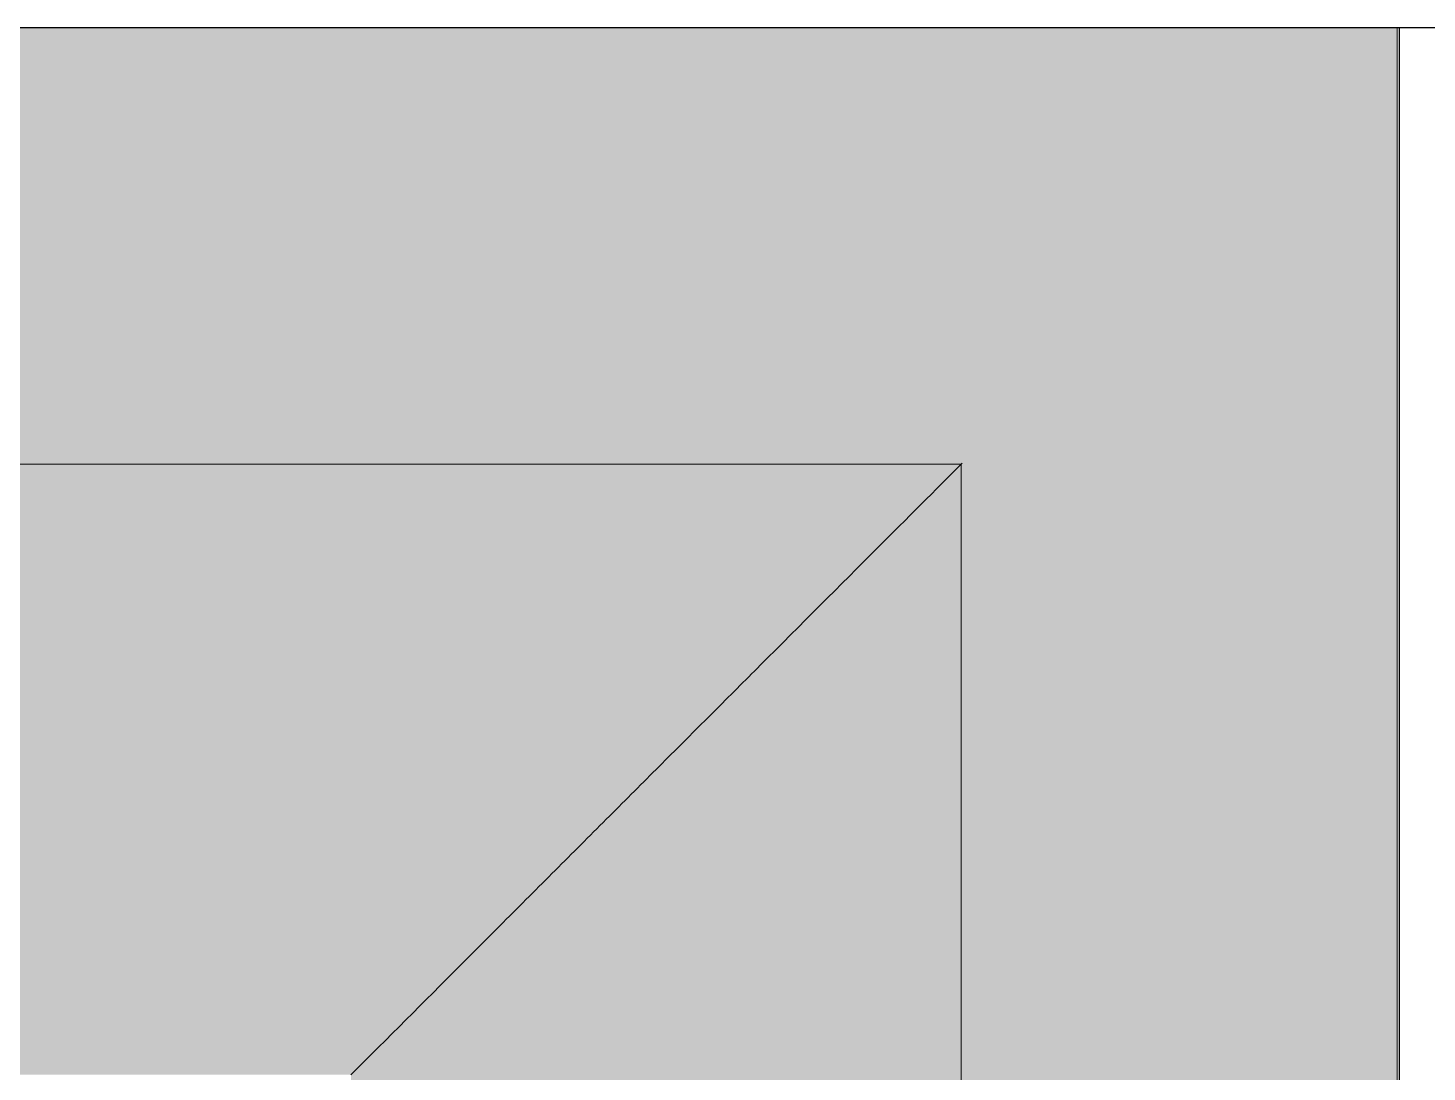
# Model space of a CAD drawing. Header units: millimetres. Extents: x -794334 to -714814, y -17806 to 22403.
# Drawn here: x -769286 to -768644, y 9415 to 9894 of the extents above; entities that cross this region are included whole.
import ezdxf
from ezdxf.xclip import XClip

# ---------------------------------------------------------------- set-up
doc = ezdxf.new("R2010")
doc.units = ezdxf.units.MM
doc.header["$XCLIPFRAME"] = 0
doc.layers.add('A-GENM', color=1, linetype='Continuous', lineweight=9)
doc.layers.add('A11_ALU.SOLID SHEET', color=2, linetype='Continuous')

# ---------------------------------------------------------------- blocks, each defined once
blk = doc.blocks.new('Curved Concourse Ceiling5 - Curved Concourse Ceiling-12515229-4252-01 ENLARGED CONCOURSE LEVEL - REFLECTED CEILING PLAN - SHEET 3')
at = {"layer": 'A-GENM'}
h = blk.add_hatch(color=256, dxfattribs=at)
h.paths.add_polyline_path([(-768763.28, 4129.03), (-768657.49, 4129.04), (-768657.5, 9894.02), (-777707.49, 9894.02), (-777707.42, 4129.03), (-769849.31, 4129.03)])
h.paths.add_polyline_path([(-768857.49, 4329.03), (-777507.49, 4329.03), (-777507.49, 9694.03), (-768857.49, 9694.03), (-768857.49, 4419.87)])
for points in [[(-777227.49, 9414.03), (-769137.49, 9414.03), (-768857.49, 9694.03), (-777507.49, 9694.03), (-777293.75, 9480.28)], [(-768857.49, 4329.03), (-768857.49, 9694.03), (-769137.49, 9414.03), (-769137.49, 4609.03), (-768896.01, 4367.55)]]:
    blk.add_hatch(color=256, dxfattribs=at).paths.add_polyline_path(points)
for p, q in [((-768657.49, 9894.02), (-768657.49, 4129.03)), ((-768657.49, 4129.03), (-768657.49, 9894.02)), ((-768857.49, 9694.03), (-777507.49, 9694.03)), ((-768857.49, 9694.03), (-777507.49, 9694.03)), ((-768857.49, 4329.03), (-768857.49, 9694.03)), ((-768857.49, 4329.03), (-768857.49, 9694.03))]:
    blk.add_line(p, q, dxfattribs=at)
blk.add_open_spline([(-769137.49, 9414.03), (-769120.51, 9430.94), (-769095.5, 9455.96), (-769063.12, 9488.42), (-769039.24, 9512.28), (-769015.9, 9535.6), (-768993.21, 9558.34), (-768971.04, 9580.46), (-768937.68, 9613.85), (-768898.62, 9652.9), (-768869.37, 9682.15), (-768857.01, 9694.51)], degree=3, knots=[-1, -1, -1, -1, -0.9318182, -0.8977273, -0.8636364, -0.8295455, -0.7954545, -0.7613636, -0.7272727, -0.6363636, -0.5634623, -0.5634623, -0.5634623, -0.5634623], dxfattribs=at)
blk = doc.blocks.new('*U1029')
at = {"layer": 'A-GENM'}
blk.add_blockref('Curved Concourse Ceiling5 - Curved Concourse Ceiling-12515229-4252-01 ENLARGED CONCOURSE LEVEL - REFLECTED CEILING PLAN - SHEET 3', (778882.37, -3579.02), dxfattribs=at)
blk = doc.blocks.new('*U1230')
blk.add_lwpolyline([(0, 0), (9050, 0), (9050, 5765), (0, 5765)], close=True)
blk = doc.blocks.new('*U1630')
for points in [[(-4139.52, 6315), (-75674.95, 6315), (-75674.95, 550), (-4139.52, 550)], [(-33025.12, 550), (-23975.12, 550), (-23975.12, 6315), (-33025.12, 6315)]]:
    blk.add_lwpolyline(points, close=True)
blk.add_blockref('*U1230', (-33025.12, 550))

msp = doc.modelspace()

# ---------------------------------------------------------------- block references
at = {"layer": 'A11_ALU.SOLID SHEET'}
ref = msp.add_blockref('*U1630', (-744681.24, 3579.02), dxfattribs=at)
XClip(ref).set_block_clipping_path([(-45802.4668593339, -9620.0029952967), (23702.8690583039, 10334.9999958097)])

# ---------------------------------------------------------------- next in the draw order: block references
msp.add_blockref('*U1029', (-778882.37, 3579.02))

doc.saveas('drawing.dxf')
